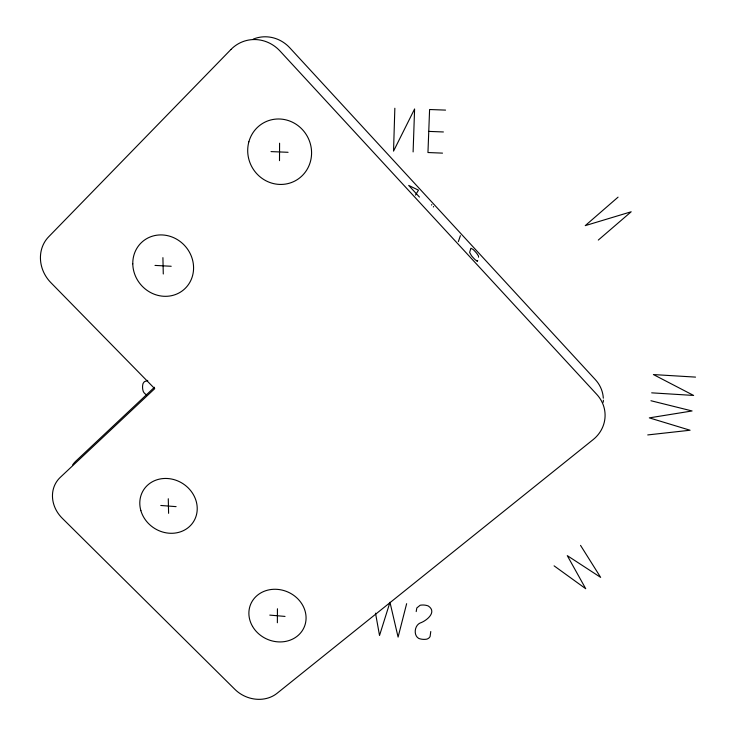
<?xml version="1.0" encoding="UTF-8"?>
<svg xmlns="http://www.w3.org/2000/svg" width="736" height="736" viewBox="0 0 736 736"><rect width="100%" height="100%" fill="white"/><g stroke="black" fill="none" stroke-linecap="round" stroke-linejoin="round"><path stroke-width="1.1" d="M277.371 622.748L277.435 608.764M279.505 160.65L279.579 143.207M394.846 108.247L393.539 151.128L414.598 108.965L413.108 151.929M416.199 611.588L416.824 607.945L420.136 605.25A14.048 12.558 14.9 0 1 428.177 605.921C437.58 612.012 426.466 620.899 420.063 623.042C414.524 625.508 413.246 635.38 418.793 638.462A14.012 12.494 14.9 0 0 426.77 639.152A6.09 5.419 14.8 0 0 430.091 636.53L430.772 631.525M406.64 603.676L398.093 637.1L389.97 602.287L379.528 635.49L375.516 613.171M478.529 257.214L478.492 255.999L476.864 253.506A8.86 1.573 48.5 0 0 473.193 249.522L470.865 248.244L469.632 252.439L471.445 255.668A8.942 1.601 48.5 0 0 475.198 259.734L477.158 261.142L477.646 260.618L477.158 261.142M458.362 241.592L460.396 235.695M433.357 207.018L433.614 206.503M431.554 205.059L431.811 204.553M415.509 195.104L418.462 190.164L408.692 185.417L419.428 197.055M154.468 387.246L75.983 461.003A30.415 26.974 36.7 0 0 72.68 464.839M618.065 197.147L585.249 225.63L631.184 211.775L598.304 240.065M147.77 380.392L144.293 381.754L143.032 383.539A14.444 13.184 39.5 0 0 143.253 391.396A6.274 5.722 39.7 0 0 146.565 394.744M647.735 434.93L690.074 430.238L649.327 417.873L692.079 410.964L650.937 400.734M445.556 110.106L429.594 109.517L427.956 152.527L442.52 153.125M428.757 131.394L443.403 131.965M271.032 151.598L288.07 152.297M155.002 265.411L171.203 266.266M695.529 377.108L653.393 374.56L693.625 395.444L651.673 392.84M160.788 505.466L176.097 506.635M269.781 615.112L285.034 616.418M554.088 565.846L585.727 588.726L567.281 555.634L600.65 577.383L580.538 545.367M162.914 257.646L163.282 273.994M168.277 498.75L168.599 513.332M603.364 400.218A32.936 30.967 -1.3 0 1 603.262 402.242M603.318 398.176A32.936 30.967 -1.3 0 0 595.35 379.629L289.837 47.858A34.942 33.129 72.4 0 0 253.304 39.091M230.957 49.478L48.631 236.836A33.718 30.581 50.7 0 0 50.848 282.633L154.716 388.663L60.278 477.36A31.409 27.692 36.5 0 0 62.256 518.254L234.931 689.393A30.516 26.579 23.5 0 0 277.04 693.321L593.161 439.594A34.095 31.942 -0.5 0 0 596.804 394.441L280.011 51.023A36.22 34.288 71.2 0 0 230.957 49.478M252.558 626.419A29.1 25.769 23.6 0 0 302.082 630.982A29.1 25.769 23.6 0 0 277.803 589.398A29.1 25.769 23.6 0 0 252.558 626.419M248.869 141.818A33.028 31.639 62.3 0 0 287.61 183.678A33.028 31.639 62.3 0 0 302.441 129.628A33.028 31.639 62.3 0 0 248.869 141.818M132.784 263.838A31.676 29.376 48.8 0 0 178.811 293.057A31.676 29.376 48.8 0 0 177.946 239.973A31.676 29.376 48.8 0 0 132.784 263.838M140.88 510.664A29.596 26.487 32.7 0 0 189.115 526.866A29.596 26.487 32.7 0 0 175.545 480.093A29.596 26.487 32.7 0 0 140.88 510.664"/></g></svg>
